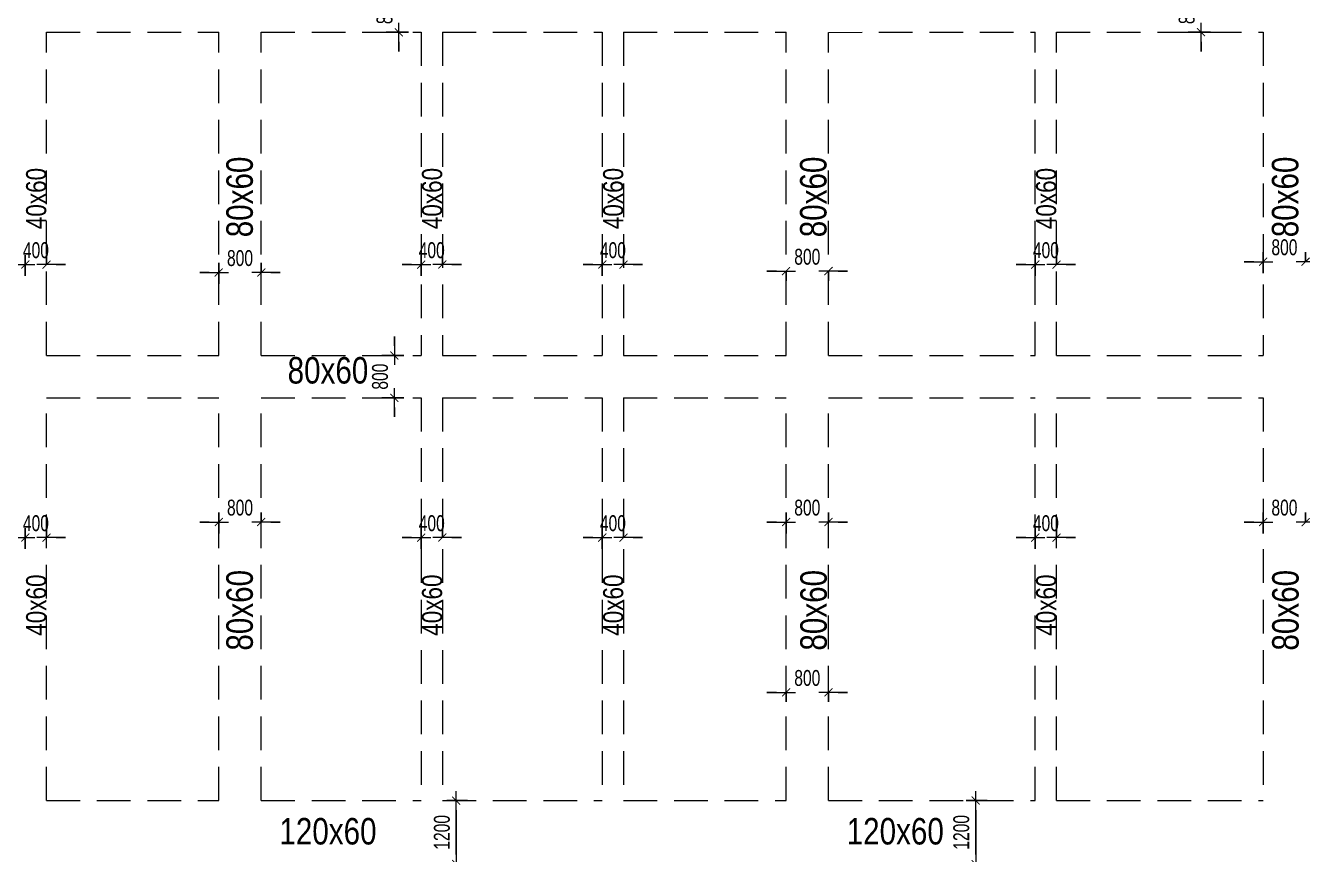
# Model space of a CAD drawing. Header units: millimetres. Extents: x 40 to 217000, y 40 to 90716.
# Drawn here: x 21955 to 46040, y 16481 to 32127 of the extents above; entities that cross this region are included whole.
import ezdxf
from ezdxf.enums import TextEntityAlignment as Align

# ---------------------------------------------------------------- set-up
doc = ezdxf.new("R2010")
doc.units = ezdxf.units.MM
doc.header["$MEASUREMENT"] = 0
doc.header["$PDMODE"] = 1
doc.linetypes.add('HIDDEN2', pattern=[4.7625, 3.175, -1.5875])
doc.layers.get('Defpoints').update_dxf_attribs({"lineweight": 9})
doc.layers.add('Kich thuoc dam diml', color=230, linetype='Continuous', plot=False)
doc.layers.add('NDC. KT Dam', color=42, linetype='Continuous')
doc.layers.add('NDC_S_BEAM', color=3, linetype='HIDDEN2', lineweight=20)
doc.layers.add('NDC_S_DIM', color=1, linetype='Continuous', lineweight=15)
doc.styles.add('ARIAL', font='arial.ttf', dxfattribs={"width": 0.8})
doc.styles.add('NDC_DIM', font='', dxfattribs={"width": 0.75})
doc.styles.get('NDC_DIM').set_extended_font_data('Dotum')
doc.dimstyles.new('NDC_dim_100', dxfattribs={"dimscale": 120, "dimtxt": 2.5, "dimasz": 1.5, "dimexe": 1.5, "dimexo": 2.5, "dimgap": 1, "dimtad": 1, "dimdec": 0, "dimzin": 0, "dimdsep": 46, "dimtxsty": 'NDC_DIM', "dimblk": 'DIMMARK', "dimcen": 0.09, "dimdle": 1.2, "dimclrd": 1, "dimclre": 1, "dimclrt": 3, "dimadec": 0, "dimazin": 0, "dimtfac": 1, "dimtdec": 0, "dimtix": 1, "dimtofl": 0, "dimtmove": 0, "dimatfit": 3, "dimfxl": 0, "dimtolj": 1, "dimtzin": 0, "dimarcsym": 0})

# ---------------------------------------------------------------- blocks, each defined once
blk = doc.blocks.new('DIMMARK')
at = {"layer": 'NDC_S_DIM', "color": 1}
blk.add_line((-1.5, 0), (1, 0), dxfattribs=at)
at = {"layer": 'NDC_S_DIM', "color": 2, "const_width": 0.1}
blk.add_lwpolyline([(-0.42, -0.42), (0.42, 0.42)], dxfattribs=at)
blk = doc.blocks.new('*D1199')
at = {"layer": 'Defpoints', "color": 0, "transparency": 16777216}
for p in [(30078, 17499), (30591, 17499), (30591, 16299)]:
    blk.add_point(p, dxfattribs=at)
at = {"layer": 'Kich thuoc dam diml', "color": 1, "lineweight": -2, "transparency": 16777216}
for p, q in [((30291, 17499), (29898, 17499)), ((30078, 16479), (30078, 17319)), ((30291, 16299), (29898, 16299))]:
    blk.add_line(p, q, dxfattribs=at)
at = {"layer": 'Kich thuoc dam diml', "color": 1, "lineweight": -2, "transparency": 16777216, "xscale": 180, "yscale": 180, "zscale": 180}
for p, rotation in [((30078, 17499), 90), ((30078, 16299), 270)]:
    blk.add_blockref('DIMMARK', p, dxfattribs=dict(at, rotation=rotation))
at = {"layer": 'Kich thuoc dam diml', "color": 3, "transparency": 16777216, "insert": (29808, 16899), "char_height": 300, "attachment_point": 5, "rotation": 90, "style": 'NDC_DIM'}
blk.add_mtext('\\A1;1200', dxfattribs=at)
blk = doc.blocks.new('*D1200')
at = {"layer": 'Defpoints', "color": 0, "transparency": 16777216}
for p in [(39876, 17499), (40390, 17499), (40390, 16299)]:
    blk.add_point(p, dxfattribs=at)
at = {"layer": 'Kich thuoc dam diml', "color": 1, "lineweight": -2, "transparency": 16777216}
for p, q in [((40090, 17499), (39696, 17499)), ((39876, 16479), (39876, 17319)), ((40090, 16299), (39696, 16299))]:
    blk.add_line(p, q, dxfattribs=at)
at = {"layer": 'Kich thuoc dam diml', "color": 1, "lineweight": -2, "transparency": 16777216, "xscale": 180, "yscale": 180, "zscale": 180}
for p, rotation in [((39876, 17499), 90), ((39876, 16299), 270)]:
    blk.add_blockref('DIMMARK', p, dxfattribs=dict(at, rotation=rotation))
at = {"layer": 'Kich thuoc dam diml', "color": 3, "transparency": 16777216, "insert": (39606, 16899), "char_height": 300, "attachment_point": 5, "rotation": 90, "style": 'NDC_DIM'}
blk.add_mtext('\\A1;1200', dxfattribs=at)
blk = doc.blocks.new('*D1204')
at = {"layer": 'Defpoints', "color": 0, "transparency": 16777216}
for p in [(26400, 22756), (26400, 22455), (25600, 22242)]:
    blk.add_point(p, dxfattribs=at)
at = {"layer": 'Kich thuoc dam diml', "color": 1, "lineweight": -2, "transparency": 16777216}
for p, q in [((25600, 22542), (25600, 22936)), ((26400, 22755), (26400, 22936)), ((25420, 22756), (25240, 22756)), ((26580, 22756), (26760, 22756))]:
    blk.add_line(p, q, dxfattribs=at)
at = {"layer": 'Kich thuoc dam diml', "color": 1, "lineweight": -2, "transparency": 16777216, "xscale": 180, "yscale": 180, "zscale": 180}
blk.add_blockref('DIMMARK', (25600, 22756), dxfattribs=at)
at = {"layer": 'Kich thuoc dam diml', "color": 1, "lineweight": -2, "transparency": 16777216, "xscale": 180, "yscale": 180, "zscale": 180, "rotation": 180}
blk.add_blockref('DIMMARK', (26400, 22756), dxfattribs=at)
at = {"layer": 'Kich thuoc dam diml', "color": 3, "transparency": 16777216, "insert": (26000, 23026), "char_height": 300, "attachment_point": 5, "style": 'NDC_DIM'}
blk.add_mtext('\\A1;800', dxfattribs=at)
blk = doc.blocks.new('*D1205')
at = {"layer": 'Defpoints', "color": 0, "transparency": 16777216}
for p in [(37100, 22756), (37100, 22455), (36300, 22242)]:
    blk.add_point(p, dxfattribs=at)
at = {"layer": 'Kich thuoc dam diml', "color": 1, "lineweight": -2, "transparency": 16777216}
for p, q in [((36300, 22542), (36300, 22936)), ((37100, 22755), (37100, 22936)), ((36120, 22756), (35940, 22756)), ((37280, 22756), (37460, 22756))]:
    blk.add_line(p, q, dxfattribs=at)
at = {"layer": 'Kich thuoc dam diml', "color": 1, "lineweight": -2, "transparency": 16777216, "xscale": 180, "yscale": 180, "zscale": 180}
blk.add_blockref('DIMMARK', (36300, 22756), dxfattribs=at)
at = {"layer": 'Kich thuoc dam diml', "color": 1, "lineweight": -2, "transparency": 16777216, "xscale": 180, "yscale": 180, "zscale": 180, "rotation": 180}
blk.add_blockref('DIMMARK', (37100, 22756), dxfattribs=at)
at = {"layer": 'Kich thuoc dam diml', "color": 3, "transparency": 16777216, "insert": (36700, 23026), "char_height": 300, "attachment_point": 5, "style": 'NDC_DIM'}
blk.add_mtext('\\A1;800', dxfattribs=at)
blk = doc.blocks.new('*D1206')
at = {"layer": 'Defpoints', "color": 0, "transparency": 16777216}
for p in [(46100, 22756), (46100, 22455), (45300, 22242)]:
    blk.add_point(p, dxfattribs=at)
at = {"layer": 'Kich thuoc dam diml', "color": 1, "lineweight": -2, "transparency": 16777216}
for p, q in [((45300, 22542), (45300, 22936)), ((46100, 22755), (46100, 22936)), ((45120, 22756), (44940, 22756)), ((46280, 22756), (46460, 22756))]:
    blk.add_line(p, q, dxfattribs=at)
at = {"layer": 'Kich thuoc dam diml', "color": 1, "lineweight": -2, "transparency": 16777216, "xscale": 180, "yscale": 180, "zscale": 180}
blk.add_blockref('DIMMARK', (45300, 22756), dxfattribs=at)
at = {"layer": 'Kich thuoc dam diml', "color": 1, "lineweight": -2, "transparency": 16777216, "xscale": 180, "yscale": 180, "zscale": 180, "rotation": 180}
blk.add_blockref('DIMMARK', (46100, 22756), dxfattribs=at)
at = {"layer": 'Kich thuoc dam diml', "color": 3, "transparency": 16777216, "insert": (45700, 23026), "char_height": 300, "attachment_point": 5, "style": 'NDC_DIM'}
blk.add_mtext('\\A1;800', dxfattribs=at)
blk = doc.blocks.new('*D1210')
at = {"layer": 'Defpoints', "color": 0, "transparency": 16777216}
for p in [(22350, 22462), (22350, 22161), (21950, 21948)]:
    blk.add_point(p, dxfattribs=at)
at = {"layer": 'Kich thuoc dam diml', "color": 1, "lineweight": -2, "transparency": 16777216}
for p, q in [((21950, 22248), (21950, 22642)), ((22350, 22461), (22350, 22642)), ((21770, 22462), (21590, 22462)), ((22530, 22462), (22710, 22462))]:
    blk.add_line(p, q, dxfattribs=at)
at = {"layer": 'Kich thuoc dam diml', "color": 1, "lineweight": -2, "transparency": 16777216, "xscale": 180, "yscale": 180, "zscale": 180}
blk.add_blockref('DIMMARK', (21950, 22462), dxfattribs=at)
at = {"layer": 'Kich thuoc dam diml', "color": 1, "lineweight": -2, "transparency": 16777216, "xscale": 180, "yscale": 180, "zscale": 180, "rotation": 180}
blk.add_blockref('DIMMARK', (22350, 22462), dxfattribs=at)
at = {"layer": 'Kich thuoc dam diml', "color": 3, "transparency": 16777216, "insert": (22150, 22732), "char_height": 300, "attachment_point": 5, "style": 'NDC_DIM'}
blk.add_mtext('\\A1;400', dxfattribs=at)
blk = doc.blocks.new('*D1211')
at = {"layer": 'Defpoints', "color": 0, "transparency": 16777216}
for p in [(29817, 22462), (29817, 22161), (29417, 21948)]:
    blk.add_point(p, dxfattribs=at)
at = {"layer": 'Kich thuoc dam diml', "color": 1, "lineweight": -2, "transparency": 16777216}
for p, q in [((29417, 22248), (29417, 22642)), ((29817, 22461), (29817, 22642)), ((29237, 22462), (29057, 22462)), ((29997, 22462), (30177, 22462))]:
    blk.add_line(p, q, dxfattribs=at)
at = {"layer": 'Kich thuoc dam diml', "color": 1, "lineweight": -2, "transparency": 16777216, "xscale": 180, "yscale": 180, "zscale": 180}
blk.add_blockref('DIMMARK', (29417, 22462), dxfattribs=at)
at = {"layer": 'Kich thuoc dam diml', "color": 1, "lineweight": -2, "transparency": 16777216, "xscale": 180, "yscale": 180, "zscale": 180, "rotation": 180}
blk.add_blockref('DIMMARK', (29817, 22462), dxfattribs=at)
at = {"layer": 'Kich thuoc dam diml', "color": 3, "transparency": 16777216, "insert": (29617, 22732), "char_height": 300, "attachment_point": 5, "style": 'NDC_DIM'}
blk.add_mtext('\\A1;400', dxfattribs=at)
blk = doc.blocks.new('*D1212')
at = {"layer": 'Defpoints', "color": 0, "transparency": 16777216}
for p in [(33233, 22462), (33233, 22161), (32833, 21948)]:
    blk.add_point(p, dxfattribs=at)
at = {"layer": 'Kich thuoc dam diml', "color": 1, "lineweight": -2, "transparency": 16777216}
for p, q in [((32833, 22248), (32833, 22642)), ((33233, 22461), (33233, 22642)), ((32653, 22462), (32473, 22462)), ((33413, 22462), (33593, 22462))]:
    blk.add_line(p, q, dxfattribs=at)
at = {"layer": 'Kich thuoc dam diml', "color": 1, "lineweight": -2, "transparency": 16777216, "xscale": 180, "yscale": 180, "zscale": 180}
blk.add_blockref('DIMMARK', (32833, 22462), dxfattribs=at)
at = {"layer": 'Kich thuoc dam diml', "color": 1, "lineweight": -2, "transparency": 16777216, "xscale": 180, "yscale": 180, "zscale": 180, "rotation": 180}
blk.add_blockref('DIMMARK', (33233, 22462), dxfattribs=at)
at = {"layer": 'Kich thuoc dam diml', "color": 3, "transparency": 16777216, "insert": (33033, 22732), "char_height": 300, "attachment_point": 5, "style": 'NDC_DIM'}
blk.add_mtext('\\A1;400', dxfattribs=at)
blk = doc.blocks.new('*D1213')
at = {"layer": 'Defpoints', "color": 0, "transparency": 16777216}
for p in [(41400, 22462), (41400, 22161), (41000, 21948)]:
    blk.add_point(p, dxfattribs=at)
at = {"layer": 'Kich thuoc dam diml', "color": 1, "lineweight": -2, "transparency": 16777216}
for p, q in [((41000, 22248), (41000, 22642)), ((41400, 22461), (41400, 22642)), ((40820, 22462), (40640, 22462)), ((41580, 22462), (41760, 22462))]:
    blk.add_line(p, q, dxfattribs=at)
at = {"layer": 'Kich thuoc dam diml', "color": 1, "lineweight": -2, "transparency": 16777216, "xscale": 180, "yscale": 180, "zscale": 180}
blk.add_blockref('DIMMARK', (41000, 22462), dxfattribs=at)
at = {"layer": 'Kich thuoc dam diml', "color": 1, "lineweight": -2, "transparency": 16777216, "xscale": 180, "yscale": 180, "zscale": 180, "rotation": 180}
blk.add_blockref('DIMMARK', (41400, 22462), dxfattribs=at)
at = {"layer": 'Kich thuoc dam diml', "color": 3, "transparency": 16777216, "insert": (41200, 22732), "char_height": 300, "attachment_point": 5, "style": 'NDC_DIM'}
blk.add_mtext('\\A1;400', dxfattribs=at)
blk = doc.blocks.new('*D1219')
at = {"layer": 'Defpoints', "color": 0, "transparency": 16777216}
for p in [(22350, 27615), (22350, 27315), (21950, 27102)]:
    blk.add_point(p, dxfattribs=at)
at = {"layer": 'Kich thuoc dam diml', "color": 1, "lineweight": -2, "transparency": 16777216}
for p, q in [((21950, 27402), (21950, 27795)), ((22350, 27615), (22350, 27795)), ((21770, 27615), (21590, 27615)), ((22530, 27615), (22710, 27615))]:
    blk.add_line(p, q, dxfattribs=at)
at = {"layer": 'Kich thuoc dam diml', "color": 1, "lineweight": -2, "transparency": 16777216, "xscale": 180, "yscale": 180, "zscale": 180}
blk.add_blockref('DIMMARK', (21950, 27615), dxfattribs=at)
at = {"layer": 'Kich thuoc dam diml', "color": 1, "lineweight": -2, "transparency": 16777216, "xscale": 180, "yscale": 180, "zscale": 180, "rotation": 180}
blk.add_blockref('DIMMARK', (22350, 27615), dxfattribs=at)
at = {"layer": 'Kich thuoc dam diml', "color": 3, "transparency": 16777216, "insert": (22150, 27885), "char_height": 300, "attachment_point": 5, "style": 'NDC_DIM'}
blk.add_mtext('\\A1;400', dxfattribs=at)
blk = doc.blocks.new('*D1497')
at = {"layer": 'Defpoints', "color": 0, "transparency": 16777216}
for p in [(29817, 27615), (29817, 27315), (29417, 27102)]:
    blk.add_point(p, dxfattribs=at)
at = {"layer": 'Kich thuoc dam diml', "color": 1, "lineweight": -2, "transparency": 16777216}
for p, q in [((29417, 27402), (29417, 27795)), ((29817, 27615), (29817, 27795)), ((29237, 27615), (29057, 27615)), ((29997, 27615), (30177, 27615))]:
    blk.add_line(p, q, dxfattribs=at)
at = {"layer": 'Kich thuoc dam diml', "color": 1, "lineweight": -2, "transparency": 16777216, "xscale": 180, "yscale": 180, "zscale": 180}
blk.add_blockref('DIMMARK', (29417, 27615), dxfattribs=at)
at = {"layer": 'Kich thuoc dam diml', "color": 1, "lineweight": -2, "transparency": 16777216, "xscale": 180, "yscale": 180, "zscale": 180, "rotation": 180}
blk.add_blockref('DIMMARK', (29817, 27615), dxfattribs=at)
at = {"layer": 'Kich thuoc dam diml', "color": 3, "transparency": 16777216, "insert": (29617, 27885), "char_height": 300, "attachment_point": 5, "style": 'NDC_DIM'}
blk.add_mtext('\\A1;400', dxfattribs=at)
blk = doc.blocks.new('*D1498')
at = {"layer": 'Defpoints', "color": 0, "transparency": 16777216}
for p in [(33233, 27615), (33233, 27315), (32833, 27102)]:
    blk.add_point(p, dxfattribs=at)
at = {"layer": 'Kich thuoc dam diml', "color": 1, "lineweight": -2, "transparency": 16777216}
for p, q in [((32833, 27402), (32833, 27795)), ((33233, 27615), (33233, 27795)), ((32653, 27615), (32473, 27615)), ((33413, 27615), (33593, 27615))]:
    blk.add_line(p, q, dxfattribs=at)
at = {"layer": 'Kich thuoc dam diml', "color": 1, "lineweight": -2, "transparency": 16777216, "xscale": 180, "yscale": 180, "zscale": 180}
blk.add_blockref('DIMMARK', (32833, 27615), dxfattribs=at)
at = {"layer": 'Kich thuoc dam diml', "color": 1, "lineweight": -2, "transparency": 16777216, "xscale": 180, "yscale": 180, "zscale": 180, "rotation": 180}
blk.add_blockref('DIMMARK', (33233, 27615), dxfattribs=at)
at = {"layer": 'Kich thuoc dam diml', "color": 3, "transparency": 16777216, "insert": (33033, 27885), "char_height": 300, "attachment_point": 5, "style": 'NDC_DIM'}
blk.add_mtext('\\A1;400', dxfattribs=at)
blk = doc.blocks.new('*D1499')
at = {"layer": 'Defpoints', "color": 0, "transparency": 16777216}
for p in [(41400, 27615), (41400, 27315), (41000, 27102)]:
    blk.add_point(p, dxfattribs=at)
at = {"layer": 'Kich thuoc dam diml', "color": 1, "lineweight": -2, "transparency": 16777216}
for p, q in [((41000, 27402), (41000, 27795)), ((41400, 27615), (41400, 27795)), ((40820, 27615), (40640, 27615)), ((41580, 27615), (41760, 27615))]:
    blk.add_line(p, q, dxfattribs=at)
at = {"layer": 'Kich thuoc dam diml', "color": 1, "lineweight": -2, "transparency": 16777216, "xscale": 180, "yscale": 180, "zscale": 180}
blk.add_blockref('DIMMARK', (41000, 27615), dxfattribs=at)
at = {"layer": 'Kich thuoc dam diml', "color": 1, "lineweight": -2, "transparency": 16777216, "xscale": 180, "yscale": 180, "zscale": 180, "rotation": 180}
blk.add_blockref('DIMMARK', (41400, 27615), dxfattribs=at)
at = {"layer": 'Kich thuoc dam diml', "color": 3, "transparency": 16777216, "insert": (41200, 27885), "char_height": 300, "attachment_point": 5, "style": 'NDC_DIM'}
blk.add_mtext('\\A1;400', dxfattribs=at)
blk = doc.blocks.new('*D1501')
at = {"layer": 'Defpoints', "color": 0, "transparency": 16777216}
for p in [(46100, 27670), (46100, 27369), (45300, 27156)]:
    blk.add_point(p, dxfattribs=at)
at = {"layer": 'Kich thuoc dam diml', "color": 1, "lineweight": -2, "transparency": 16777216}
for p, q in [((45300, 27456), (45300, 27850)), ((46100, 27669), (46100, 27850)), ((45120, 27670), (44940, 27670)), ((46280, 27670), (46460, 27670))]:
    blk.add_line(p, q, dxfattribs=at)
at = {"layer": 'Kich thuoc dam diml', "color": 1, "lineweight": -2, "transparency": 16777216, "xscale": 180, "yscale": 180, "zscale": 180}
blk.add_blockref('DIMMARK', (45300, 27670), dxfattribs=at)
at = {"layer": 'Kich thuoc dam diml', "color": 1, "lineweight": -2, "transparency": 16777216, "xscale": 180, "yscale": 180, "zscale": 180, "rotation": 180}
blk.add_blockref('DIMMARK', (46100, 27670), dxfattribs=at)
at = {"layer": 'Kich thuoc dam diml', "color": 3, "transparency": 16777216, "insert": (45700, 27940), "char_height": 300, "attachment_point": 5, "style": 'NDC_DIM'}
blk.add_mtext('\\A1;800', dxfattribs=at)
blk = doc.blocks.new('*D1587')
at = {"layer": 'Defpoints', "color": 0, "transparency": 16777216}
for p in [(28023, 25900), (28912, 25900), (27840, 25100)]:
    blk.add_point(p, dxfattribs=at)
at = {"layer": 'Kich thuoc dam diml', "color": 1, "lineweight": -2, "transparency": 16777216}
for p, q in [((28912, 26080), (28912, 26260)), ((28672, 25900), (29092, 25900)), ((28672, 25100), (29092, 25100)), ((28912, 24920), (28912, 24740))]:
    blk.add_line(p, q, dxfattribs=at)
at = {"layer": 'Kich thuoc dam diml', "color": 1, "lineweight": -2, "transparency": 16777216, "xscale": 180, "yscale": 180, "zscale": 180}
for p, rotation in [((28912, 25900), 270), ((28912, 25100), 90)]:
    blk.add_blockref('DIMMARK', p, dxfattribs=dict(at, rotation=rotation))
at = {"layer": 'Kich thuoc dam diml', "color": 3, "transparency": 16777216, "insert": (28642, 25500), "char_height": 300, "attachment_point": 5, "rotation": 90, "style": 'NDC_DIM'}
blk.add_mtext('\\A1;800', dxfattribs=at)
blk = doc.blocks.new('*D1600')
at = {"layer": 'Defpoints', "color": 0, "transparency": 16777216}
for p in [(27592, 32800), (28997, 32800), (27592, 32000)]:
    blk.add_point(p, dxfattribs=at)
at = {"layer": 'Kich thuoc dam diml', "color": 1, "lineweight": -2, "transparency": 16777216}
for p, q in [((28997, 32980), (28997, 33160)), ((28757, 32800), (29177, 32800)), ((28757, 32000), (29177, 32000)), ((28997, 31820), (28997, 31640))]:
    blk.add_line(p, q, dxfattribs=at)
at = {"layer": 'Kich thuoc dam diml', "color": 1, "lineweight": -2, "transparency": 16777216, "xscale": 180, "yscale": 180, "zscale": 180}
for p, rotation in [((28997, 32800), 270), ((28997, 32000), 90)]:
    blk.add_blockref('DIMMARK', p, dxfattribs=dict(at, rotation=rotation))
at = {"layer": 'Kich thuoc dam diml', "color": 3, "transparency": 16777216, "insert": (28727, 32400), "char_height": 300, "attachment_point": 5, "rotation": 90, "style": 'NDC_DIM'}
blk.add_mtext('\\A1;800', dxfattribs=at)
blk = doc.blocks.new('*D1601')
at = {"layer": 'Defpoints', "color": 0, "transparency": 16777216}
for p in [(42721, 32800), (44127, 32800), (42721, 32000)]:
    blk.add_point(p, dxfattribs=at)
at = {"layer": 'Kich thuoc dam diml', "color": 1, "lineweight": -2, "transparency": 16777216}
for p, q in [((44127, 32980), (44127, 33160)), ((43887, 32800), (44307, 32800)), ((43887, 32000), (44307, 32000)), ((44127, 31820), (44127, 31640))]:
    blk.add_line(p, q, dxfattribs=at)
at = {"layer": 'Kich thuoc dam diml', "color": 1, "lineweight": -2, "transparency": 16777216, "xscale": 180, "yscale": 180, "zscale": 180}
for p, rotation in [((44127, 32800), 270), ((44127, 32000), 90)]:
    blk.add_blockref('DIMMARK', p, dxfattribs=dict(at, rotation=rotation))
at = {"layer": 'Kich thuoc dam diml', "color": 3, "transparency": 16777216, "insert": (43857, 32400), "char_height": 300, "attachment_point": 5, "rotation": 90, "style": 'NDC_DIM'}
blk.add_mtext('\\A1;800', dxfattribs=at)
blk = doc.blocks.new('*D1437')
at = {"layer": 'Defpoints', "color": 0, "transparency": 16777216}
for p in [(26400, 27466), (26400, 27165), (25600, 26952)]:
    blk.add_point(p, dxfattribs=at)
at = {"layer": 'Kich thuoc dam diml', "color": 1, "lineweight": -2, "transparency": 16777216}
for p, q in [((25420, 27466), (25240, 27466)), ((25600, 27252), (25600, 27646)), ((26400, 27465), (26400, 27646)), ((26580, 27466), (26760, 27466))]:
    blk.add_line(p, q, dxfattribs=at)
at = {"layer": 'Kich thuoc dam diml', "color": 1, "lineweight": -2, "transparency": 16777216, "xscale": 180, "yscale": 180, "zscale": 180}
blk.add_blockref('DIMMARK', (25600, 27466), dxfattribs=at)
at = {"layer": 'Kich thuoc dam diml', "color": 1, "lineweight": -2, "transparency": 16777216, "xscale": 180, "yscale": 180, "zscale": 180, "rotation": 180}
blk.add_blockref('DIMMARK', (26400, 27466), dxfattribs=at)
at = {"layer": 'Kich thuoc dam diml', "color": 3, "transparency": 16777216, "insert": (26000, 27736), "char_height": 300, "attachment_point": 5, "style": 'NDC_DIM'}
blk.add_mtext('\\A1;800', dxfattribs=at)
blk = doc.blocks.new('*D1444')
at = {"layer": 'Defpoints', "color": 0, "transparency": 16777216}
for p in [(36300, 19763), (37100, 19763), (37100, 19541)]:
    blk.add_point(p, dxfattribs=at)
at = {"layer": 'Kich thuoc dam diml', "color": 1, "lineweight": -2, "transparency": 16777216}
for p, q in [((36120, 19541), (35940, 19541)), ((36300, 19541), (36300, 19361)), ((37100, 19541), (37100, 19361)), ((37280, 19541), (37460, 19541))]:
    blk.add_line(p, q, dxfattribs=at)
at = {"layer": 'Kich thuoc dam diml', "color": 1, "lineweight": -2, "transparency": 16777216, "xscale": 180, "yscale": 180, "zscale": 180}
blk.add_blockref('DIMMARK', (36300, 19541), dxfattribs=at)
at = {"layer": 'Kich thuoc dam diml', "color": 1, "lineweight": -2, "transparency": 16777216, "xscale": 180, "yscale": 180, "zscale": 180, "rotation": 180}
blk.add_blockref('DIMMARK', (37100, 19541), dxfattribs=at)
at = {"layer": 'Kich thuoc dam diml', "color": 3, "transparency": 16777216, "insert": (36700, 19811), "char_height": 300, "attachment_point": 5, "style": 'NDC_DIM'}
blk.add_mtext('\\A1;800', dxfattribs=at)
blk = doc.blocks.new('*D1427')
at = {"layer": 'Defpoints', "color": 0, "transparency": 16777216}
for p in [(36300, 27713), (37100, 27713), (37100, 27491)]:
    blk.add_point(p, dxfattribs=at)
at = {"layer": 'Kich thuoc dam diml', "color": 1, "lineweight": -2, "transparency": 16777216}
for p, q in [((36120, 27491), (35940, 27491)), ((36300, 27491), (36300, 27311)), ((37100, 27491), (37100, 27311)), ((37280, 27491), (37460, 27491))]:
    blk.add_line(p, q, dxfattribs=at)
at = {"layer": 'Kich thuoc dam diml', "color": 1, "lineweight": -2, "transparency": 16777216, "xscale": 180, "yscale": 180, "zscale": 180}
blk.add_blockref('DIMMARK', (36300, 27491), dxfattribs=at)
at = {"layer": 'Kich thuoc dam diml', "color": 1, "lineweight": -2, "transparency": 16777216, "xscale": 180, "yscale": 180, "zscale": 180, "rotation": 180}
blk.add_blockref('DIMMARK', (37100, 27491), dxfattribs=at)
at = {"layer": 'Kich thuoc dam diml', "color": 3, "transparency": 16777216, "insert": (36700, 27761), "char_height": 300, "attachment_point": 5, "style": 'NDC_DIM'}
blk.add_mtext('\\A1;800', dxfattribs=at)

msp = doc.modelspace()

# ---------------------------------------------------------------- linework, layer by layer
at = {"layer": 'NDC_S_BEAM', "ltscale": 200}
for p, q in [((22350, 25900), (22350, 32000)), ((22350, 32000), (25600, 32000)), ((25600, 25900), (25600, 32000)), ((26400, 25900), (26400, 32000)), ((26400, 32000), (29416.7, 32000)), ((29416.7, 32000), (29416.7, 25900)), ((29816.7, 32000), (32833.5, 32000)), ((29816.7, 32000), (29816.7, 25900)), ((32833.5, 32000), (32833.5, 25900)), ((33233.5, 32000), (36300, 32000)), ((33233.5, 32000), (33233.5, 25900)), ((37100, 31998.7), (41000, 32000)), ((41000, 25900), (41000, 32000)), ((41400, 25900), (41400, 32000)), ((41400, 32000), (45301.6, 32000)), ((22350, 25900), (25600, 25900)), ((26400, 25900), (29416.7, 25900)), ((29816.7, 25900), (32833.5, 25900)), ((33233.5, 25900), (36300, 25900)), ((37100, 25900), (41000, 25900)), ((41400, 25900), (45300, 25900)), ((22350, 25100), (25600, 25100)), ((22350, 17500), (22350, 25100)), ((25600, 17500), (25600, 25100)), ((26400, 25100), (29416.7, 25100)), ((26400, 17500), (26400, 25100)), ((29416.7, 25100), (29416.7, 17500)), ((29816.7, 25100), (31150, 25100)), ((29816.7, 25100), (29816.7, 17500)), ((31550, 25100), (32833.5, 25100)), ((32833.5, 25100), (32833.5, 17500)), ((33233.5, 25100), (36300, 25100)), ((33233.5, 25100), (33233.5, 17500)), ((36300.2, 17500), (36300, 25100)), ((37100, 25100), (41000, 25100)), ((37100, 17500), (37100, 25100)), ((41000, 17500), (41000, 25100)), ((41400, 25100), (45300, 25100)), ((41400, 17500), (41400, 25100)), ((22350, 17500), (25600, 17500)), ((26400, 17500), (29416.7, 17500)), ((29816.7, 17500), (32833.5, 17500)), ((33233.5, 17500), (36300.2, 17500)), ((37100, 17500), (41000, 17500)), ((41400, 17500), (45301.6, 17500))]:
    msp.add_line(p, q, dxfattribs=at)
for points in [[(36300, 25900), (36300, 32000)], [(37100, 25900), (37100, 31998.7)], [(45301.6, 32000), (45300, 25900)], [(45300, 25100), (45301.6, 17500)]]:
    msp.add_lwpolyline(points, dxfattribs=at)

# ---------------------------------------------------------------- texts
at = {"layer": 'NDC. KT Dam', "style": 'ARIAL', "width": 0.8}
for s, height, p in [('80x60', 500, (25992.1, 28891.9)), ('80x60', 500, (36812.7, 28891.9)), ('80x60', 500, (45712.7, 28891.9)), ('40x60', 380, (22155, 28861.5)), ('40x60', 380, (29621.8, 28861.5)), ('40x60', 380, (33038.5, 28861.5)), ('40x60', 380, (41205, 28861.5)), ('40x60', 380, (22155, 21187.3)), ('80x60', 500, (25992.1, 21090.3)), ('40x60', 380, (29621.8, 21187.3)), ('40x60', 380, (33038.5, 21187.3)), ('80x60', 500, (36818, 21090.3)), ('40x60', 380, (41205, 21187.3)), ('80x60', 500, (45718, 21090.3))]:
    msp.add_text(s, height=height, rotation=90, dxfattribs=at).set_placement(p, align=Align.MIDDLE_CENTER)
for s, p in [('80x60', (27659, 25619.6)), ('120x60', (27659, 16919.6)), ('120x60', (38359, 16919.6))]:
    msp.add_text(s, height=500, dxfattribs=at).set_placement(p, align=Align.MIDDLE_CENTER)

# ---------------------------------------------------------------- dimensions: what is measured, and where the dimension line sits
at = {"layer": 'Kich thuoc dam diml'}
for base, p1, p2, picture, middle in [((28997, 32800), (27591.7, 32000), (27591.7, 32800), '*D1600', (28727, 32400)), ((44126.7, 32800), (42721.4, 32000), (42721.4, 32800), '*D1601', (43856.7, 32400)), ((28911.8, 25900.1), (27840.4, 25100), (28023.2, 25900.1), '*D1587', (28641.8, 25500))]:
    dim = msp.add_linear_dim(base=base, p1=p1, p2=p2, angle=90, dimstyle='NDC_dim_100', override={"dimfxl": 2}, dxfattribs=at)
    dim.commit()
    dim.dimension.update_dxf_attribs({"geometry": picture, "text_midpoint": middle})
for base, p1, p2, picture, middle in [((22350, 27615.4), (21950, 27101.6), (22350, 27314.5), '*D1219', (22150, 27885.4)), ((29816.7, 27615.4), (29416.7, 27101.6), (29816.7, 27314.5), '*D1497', (29616.7, 27885.4)), ((33233.5, 27615.4), (32833.5, 27101.6), (33233.5, 27314.5), '*D1498', (33033.5, 27885.4)), ((41400, 27615.4), (41000, 27101.6), (41400, 27314.5), '*D1499', (41200, 27885.4)), ((46099.9, 27670), (45300, 27156.2), (46099.9, 27369.2), '*D1501', (45700, 27940)), ((26400, 27466.1), (25600.1, 26952.3), (26400, 27165.2), '*D1437', (26000, 27736.1)), ((26400, 22756.2), (25600.1, 22242.4), (26400, 22455.3), '*D1204', (26000, 23026.2)), ((37100, 22756.2), (36300.1, 22242.4), (37100, 22455.3), '*D1205', (36700, 23026.2)), ((46099.9, 22756.2), (45300, 22242.4), (46099.9, 22455.3), '*D1206', (45700, 23026.2)), ((22350, 22462), (21950, 21948.2), (22350, 22161.1), '*D1210', (22150, 22732)), ((29816.7, 22462), (29416.7, 21948.2), (29816.7, 22161.1), '*D1211', (29616.7, 22732)), ((33233.5, 22462), (32833.5, 21948.2), (33233.5, 22161.1), '*D1212', (33033.5, 22732)), ((41400, 22462), (41000, 21948.2), (41400, 22161.1), '*D1213', (41200, 22732))]:
    dim = msp.add_linear_dim(base=base, p1=p1, p2=p2, dimstyle='NDC_dim_100', dxfattribs=at)
    dim.commit()
    dim.dimension.update_dxf_attribs({"geometry": picture, "text_midpoint": middle})
for base, p1, p2, picture, middle in [((37100, 27490.6), (36300.2, 27713.3), (37100, 27713.3), '*D1427', (36700.1, 27760.6)), ((37100, 19540.7), (36300.2, 19763.4), (37100, 19763.4), '*D1444', (36700.1, 19810.7))]:
    dim = msp.add_linear_dim(base=base, p1=p1, p2=p2, dimstyle='NDC_dim_100', override={"dimfxl": 2}, dxfattribs=at)
    dim.commit()
    dim.dimension.update_dxf_attribs({"geometry": picture, "text_midpoint": middle})
for base, p1, p2, picture, middle in [((30077.7, 17498.7), (30591.5, 16298.7), (30591.5, 17498.7), '*D1199', (29807.7, 16898.7)), ((39876, 17498.5), (40389.8, 16298.6), (40389.8, 17498.5), '*D1200', (39606, 16898.6))]:
    dim = msp.add_linear_dim(base=base, p1=p1, p2=p2, angle=90, dimstyle='NDC_dim_100', dxfattribs=at)
    dim.commit()
    dim.dimension.update_dxf_attribs({"geometry": picture, "text_midpoint": middle})

doc.saveas('drawing.dxf')
